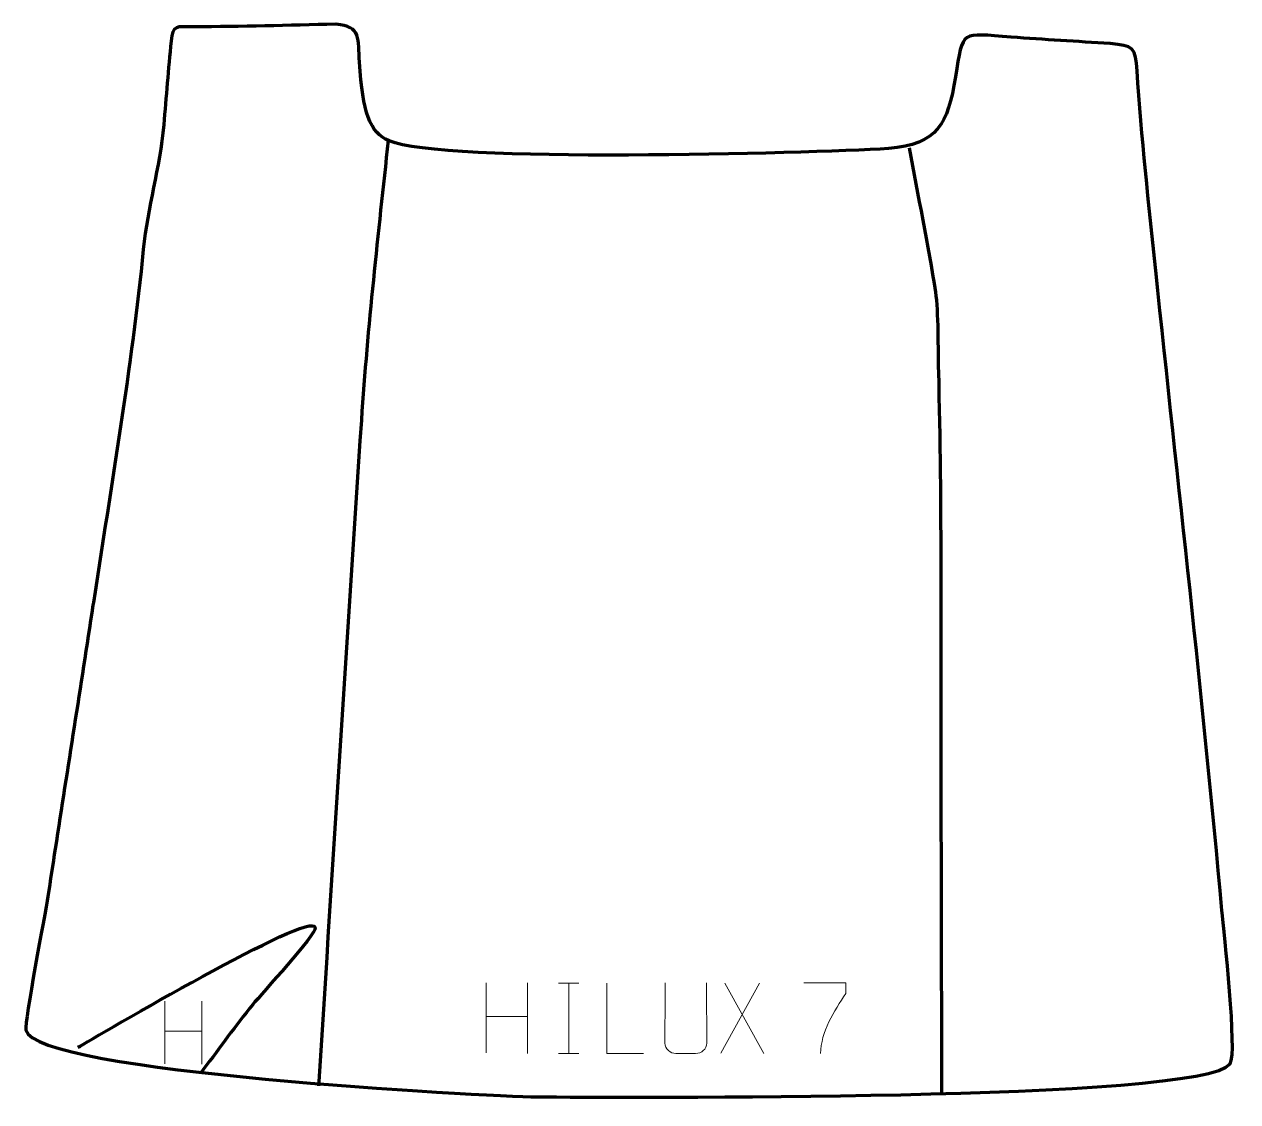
# Model space of a CAD drawing. Header units: millimetres. Extents: x -464 to -34, y 395 to 777.
import ezdxf

# ---------------------------------------------------------------- set-up
doc = ezdxf.new("R2010")
doc.units = ezdxf.units.MM
doc.header["$MEASUREMENT"] = 0
doc.layers.add('layer 2', color=7, linetype='Continuous')
doc.layers.add('layer 3', color=7, linetype='Continuous')

msp = doc.modelspace()

# ---------------------------------------------------------------- linework, layer by layer
at = {"layer": 'layer 2', "color": 142, "lineweight": 158}
for points, knots in [([(-334.6324, 735.6686), (-338.2126, 702.6369), (-341.924, 669.7608), (-344.1501, 636.5948), (-344.1501, 636.5948), (-349.3315, 558.4513), (-354.2584, 480.2935), (-359.2321, 402.1367), (-359.2321, 402.1367), (-359.2321, 402.1367), (-359.3278, 400.6343), (-359.3278, 400.6343)], [0, 0, 0, 0, 0.25, 0.25, 0.25, 0.25, 0.5, 0.5, 0.5, 0.5, 1, 1, 1, 1]), ([(-150.0284, 733.0711), (-146.9491, 716.2826), (-143.3079, 698.6303), (-140.6868, 681.8772), (-140.6868, 681.8772), (-139.6496, 675.2482), (-139.8484, 661.1222), (-139.6495, 653.7186), (-139.6495, 653.7186), (-138.3688, 606.0602), (-138.8802, 557.6533), (-138.7715, 509.9097), (-138.7715, 509.9097), (-138.6861, 472.3909), (-138.6007, 434.872), (-138.5153, 397.3531)], [0, 0, 0, 0, 0.2, 0.2, 0.2, 0.2, 0.4, 0.4, 0.4, 0.4, 0.6, 0.6, 0.6, 0.6, 1, 1, 1, 1]), ([(-444.638, 414.2515), (-438.2565, 417.8712), (-361.3049, 463.3141), (-360.5265, 456.6827), (-360.5265, 456.6827), (-360.2242, 454.1078), (-379.4853, 433.2774), (-382.646, 429.3924), (-382.646, 429.3924), (-388.6335, 422.0329), (-394.3395, 414.0783), (-400.0516, 406.4727), (-400.0516, 406.4727), (-400.0516, 406.4727), (-400.9658, 405.2604), (-400.9658, 405.2604)], [0, 0, 0, 0, 0.2, 0.2, 0.2, 0.2, 0.4, 0.4, 0.4, 0.4, 0.6, 0.6, 0.6, 0.6, 1, 1, 1, 1])]:
    msp.add_open_spline(points, degree=3, knots=knots, dxfattribs=at)
at = {"layer": 'layer 3', "color": 242, "lineweight": 158}
msp.add_open_spline([(-157.3159, 732.7928), (-139.8638, 734.3592), (-136.326, 741.365), (-133.6142, 758.1823), (-133.6142, 758.1823), (-130.8753, 775.1679), (-131.9001, 773.657), (-113.8048, 772.3051), (-113.8048, 772.3051), (-102.0804, 771.4302), (-90.4429, 770.8031), (-78.7623, 769.995), (-78.7623, 769.995), (-70.6587, 769.4344), (-69.6183, 768.4384), (-69.2064, 760.3959), (-69.2064, 760.3959), (-67.7772, 737.0502), (-65.0048, 712.8133), (-62.5866, 689.5192), (-62.5866, 689.5192), (-54.7485, 614.0153), (-45.897, 538.3033), (-39.1741, 462.7245), (-39.1741, 462.7245), (-38.4854, 454.982), (-33.5532, 412.2562), (-36.2569, 408.3963), (-36.2569, 408.3963), (-45.6709, 394.9562), (-256.0307, 396.5591), (-281.96, 396.689), (-281.96, 396.689), (-300.2085, 397.0116), (-459.9524, 405.2372), (-463.0161, 420.3601), (-463.0161, 420.3601), (-463.6145, 423.314), (-456.2113, 461.593), (-455.2576, 467.7287), (-455.2576, 467.7287), (-454.381, 473.3688), (-453.5003, 479.0081), (-452.6354, 484.65), (-452.6354, 484.65), (-448.2319, 513.413), (-443.6515, 542.1523), (-439.2585, 570.913), (-439.2585, 570.913), (-439.2585, 570.913), (-439.1148, 571.8557), (-439.1148, 571.8557), (-439.1148, 571.8557), (-432.82, 613.1765), (-425.569, 655.4462), (-421.4199, 696.988), (-421.4199, 696.988), (-419.9054, 712.3237), (-415.6319, 725.659), (-414.1937, 741.2051), (-414.1937, 741.2051), (-413.2798, 751.0834), (-412.5862, 760.9669), (-411.6048, 770.8431), (-411.6048, 770.8431), (-410.9954, 776.7387), (-409.7974, 775.9693), (-403.5223, 775.9672), (-403.5223, 775.9672), (-386.6373, 775.9888), (-370.0471, 776.5296), (-353.2034, 776.866), (-353.2034, 776.866), (-343.9836, 776.1525), (-345.3577, 771.7125), (-344.8117, 763.4032), (-344.8117, 763.4032), (-343.6431, 745.6199), (-341.2629, 738.5065), (-334.2845, 735.5143), (-334.2845, 735.5143), (-315.4665, 727.4451), (-186.0421, 731.1505), (-157.3159, 732.7928)], degree=3, knots=[0, 0, 0, 0, 0.04545455, 0.04545455, 0.04545455, 0.04545455, 0.09090909, 0.09090909, 0.09090909, 0.09090909, 0.13636364, 0.13636364, 0.13636364, 0.13636364, 0.18181818, 0.18181818, 0.18181818, 0.18181818, 0.22727273, 0.22727273, 0.22727273, 0.22727273, 0.27272727, 0.27272727, 0.27272727, 0.27272727, 0.31818182, 0.31818182, 0.31818182, 0.31818182, 0.36363636, 0.36363636, 0.36363636, 0.36363636, 0.40909091, 0.40909091, 0.40909091, 0.40909091, 0.45454545, 0.45454545, 0.45454545, 0.45454545, 0.5, 0.5, 0.5, 0.5, 0.54545455, 0.54545455, 0.54545455, 0.54545455, 0.59090909, 0.59090909, 0.59090909, 0.59090909, 0.63636364, 0.63636364, 0.63636364, 0.63636364, 0.68181818, 0.68181818, 0.68181818, 0.68181818, 0.72727273, 0.72727273, 0.72727273, 0.72727273, 0.77272727, 0.77272727, 0.77272727, 0.77272727, 0.81818182, 0.81818182, 0.81818182, 0.81818182, 0.86363636, 0.86363636, 0.86363636, 0.86363636, 0.90909091, 0.90909091, 0.90909091, 0.90909091, 1, 1, 1, 1], dxfattribs=at)
at = {"layer": 'layer 3', "color": 250, "lineweight": 9}
for points in [[(-299.9082, 437.0555), (-299.9082, 437.0555), (-299.9082, 412.278), (-299.9082, 412.278)], [(-285.2649, 437.0555), (-285.2649, 437.0555), (-285.2649, 412.102), (-285.2649, 412.102)], [(-274.2516, 437.0378), (-274.2516, 437.0378), (-267.0835, 437.0378), (-267.0835, 437.0378)], [(-270.6676, 437.0378), (-270.6676, 437.0378), (-270.6676, 412.0843), (-270.6676, 412.0843)], [(-202.9991, 437.0378), (-202.9991, 437.0378), (-216.7397, 412.142), (-216.7397, 412.142)], [(-215.2851, 437.0378), (-215.2851, 437.0378), (-201.5445, 412.0843), (-201.5445, 412.0843)], [(-413.7794, 430.6234), (-413.7794, 430.6234), (-413.7794, 408.4307), (-413.7794, 408.4307)], [(-400.6637, 430.6234), (-400.6637, 430.6234), (-400.6637, 408.2731), (-400.6637, 408.2731)], [(-299.9082, 425.1732), (-299.9082, 425.1732), (-285.2649, 425.1736), (-285.2649, 425.1736)], [(-413.7619, 419.981), (-413.7619, 419.981), (-400.6637, 419.981), (-400.6637, 419.981)], [(-274.2516, 412.0843), (-274.2516, 412.0843), (-267.0835, 412.0843), (-267.0835, 412.0843)]]:
    msp.add_open_spline(points, degree=3, dxfattribs=at)
for points, knots in [([(-244.193, 412.0842), (-244.193, 412.0842), (-257.1421, 412.0842), (-257.1421, 412.0842), (-257.1421, 412.0842), (-257.1421, 412.0842), (-257.1421, 437.0378), (-257.1421, 437.0378)], [0, 0, 0, 0, 0.33333333, 0.33333333, 0.33333333, 0.33333333, 1, 1, 1, 1]), ([(-221.8149, 437.042), (-221.8153, 431.5025), (-221.7195, 421.3007), (-221.7191, 415.7603), (-221.7191, 415.7603), (-221.8589, 413.5208), (-223.5361, 412.0946), (-225.6838, 412.0841), (-225.6838, 412.0841), (-228.0157, 412.0845), (-230.3476, 412.0845), (-232.6791, 412.0841), (-232.6791, 412.0841), (-234.6041, 411.9826), (-236.5762, 413.7991), (-236.565, 415.7436), (-236.565, 415.7436), (-236.5647, 421.3055), (-236.4693, 431.4809), (-236.4697, 437.042)], [0, 0, 0, 0, 0.16666667, 0.16666667, 0.16666667, 0.16666667, 0.33333333, 0.33333333, 0.33333333, 0.33333333, 0.5, 0.5, 0.5, 0.5, 0.66666667, 0.66666667, 0.66666667, 0.66666667, 1, 1, 1, 1]), ([(-187.2775, 437.0692), (-187.2775, 437.0692), (-172.4614, 437.0692), (-172.4614, 437.0692), (-172.4614, 437.0692), (-172.4617, 435.8196), (-172.4617, 434.57), (-172.4614, 433.3202), (-172.4614, 433.3202), (-176.4558, 427.3231), (-181.371, 419.4895), (-181.371, 412.1107)], [0, 0, 0, 0, 0.25, 0.25, 0.25, 0.25, 0.5, 0.5, 0.5, 0.5, 1, 1, 1, 1])]:
    msp.add_open_spline(points, degree=3, knots=knots, dxfattribs=at)

doc.saveas('drawing.dxf')
